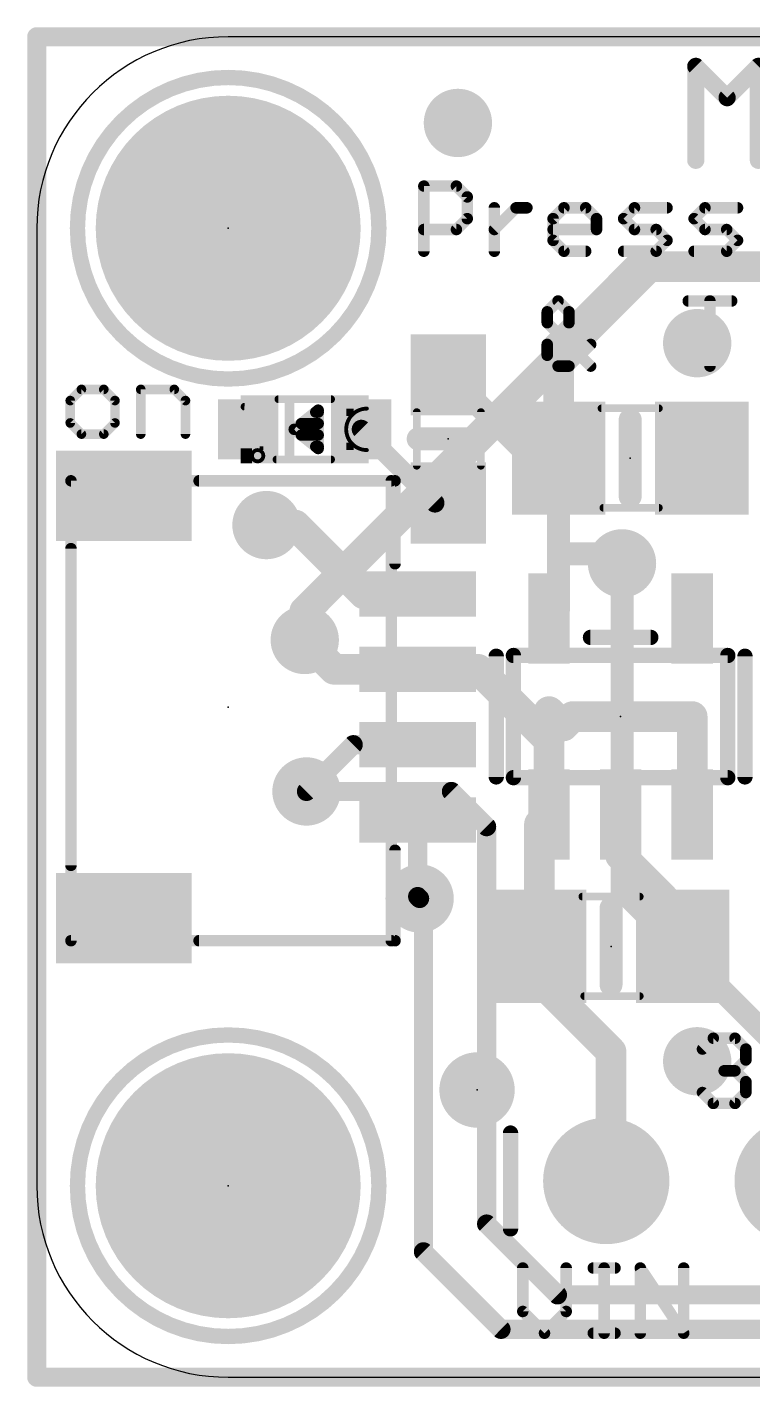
# Model space of a CAD drawing. Extents: x -0.1 to 25.5, y -0.1 to 17.9.
# Drawn here: x -0.13 to 9.5, y -0.13 to 17.91 of the extents above; entities that cross this region are included whole.
import ezdxf

# ---------------------------------------------------------------- set-up
doc = ezdxf.new("R2010")
doc.units = 0
for name, color, linetype in [('1', 12, 'CONTINUOUS'), ('16', 5, 'CONTINUOUS'), ('17', 110, 'CONTINUOUS'), ('18', 110, 'CONTINUOUS'), ('20', 53, 'CONTINUOUS'), ('21', 40, 'CONTINUOUS'), ('23', 40, 'CONTINUOUS'), ('51', 253, 'CONTINUOUS')]:
    doc.layers.add(name, color=color, linetype=linetype)

# ---------------------------------------------------------------- blocks, each defined once
blk = doc.blocks.new('RECT')
blk.add_solid([(-0.5, -0.5), (0.5, -0.5), (-0.5, 0.5), (0.5, 0.5)])
blk = doc.blocks.new('PIE')
at = {"const_width": 0.5}
blk.add_lwpolyline([(0, -0.25, 1), (0, 0.25, 1), (0, -0.25)], format="xyb", dxfattribs=at)
blk = doc.blocks.new('ROUNDP')
at = {"const_width": 0.5}
blk.add_lwpolyline([(0, -0.25, 1), (0, 0.25, 1), (0, -0.25)], format="xyb", dxfattribs=at)
blk = doc.blocks.new('ROUNDV')
at = {"const_width": 0.5}
blk.add_lwpolyline([(0, -0.25, 1), (0, 0.25, 1), (0, -0.25)], format="xyb", dxfattribs=at)

msp = doc.modelspace()

# ---------------------------------------------------------------- linework, layer by layer
at = {"layer": '1'}
for points, const_width in [([(0, 17.78), (25.4, 17.78)], 0.254), ([(0, 0), (0, 17.78)], 0.254), ([(6.924, 13.655), (8.001, 14.732)], 0.4064), ([(8.001, 14.732), (15.748, 14.732)], 0.4064), ([(6.924, 12.192), (6.924, 13.655)], 0.4064), ([(5.461, 13.296), (6.565, 12.192)], 0.3048), ([(4.306, 12.573), (5.283, 11.596)], 0.254), ([(6.565, 12.192), (6.924, 12.192)], 0.3048), ([(6.924, 12.192), (6.924, 10.922)], 0.3048), ([(5.283, 11.596), (5.461, 11.596)], 0.254), ([(3.429, 11.303), (3.048, 11.303)], 0.4064), ([(4.342, 10.39), (3.429, 11.303)], 0.4064), ([(6.924, 10.922), (6.924, 10.1901)], 0.3048), ([(6.924, 10.922), (7.6386, 10.922)], 0.3048), ([(7.6386, 10.922), (7.7656, 10.795)], 0.3048), ([(5.054, 10.39), (4.342, 10.39)], 0.4064), ([(6.924, 10.1901), (6.797, 10.0631)], 0.3048), ([(3.945, 9.39), (3.556, 9.779)], 0.4064), ([(5.054, 9.39), (3.945, 9.39)], 0.4064), ([(5.054, 9.39), (5.855, 9.39)], 0.4064), ([(5.855, 9.39), (6.797, 8.448)], 0.4064), ([(6.797, 8.829), (6.797, 8.448)], 0.4064), ([(6.797, 8.829), (6.9875, 8.6385)], 0.4064), ([(7.112, 8.763), (6.9875, 8.6385)], 0.4064), ([(8.697, 8.763), (7.112, 8.763)], 0.4064), ([(8.697, 7.4629), (8.697, 8.763)], 0.4064), ([(4.199, 8.39), (3.5786, 7.7696)], 0.254), ([(5.054, 8.39), (4.199, 8.39)], 0.254), ([(6.797, 8.448), (6.797, 7.4629)], 0.4064), ([(6.797, 7.4629), (6.67, 7.3359)], 0.4064), ([(7.747, 7.4629), (7.747, 6.919)], 0.4064), ([(5.054, 7.39), (5.054, 6.376)], 0.254), ([(6.67, 7.3359), (6.67, 5.715)], 0.4064), ([(8.57, 6.096), (7.747, 6.919)], 0.4064), ([(5.08, 6.35), (5.054, 6.376)], 0.254), ([(8.57, 5.715), (8.57, 6.096)], 0.4064), ([(6.67, 5.715), (6.67, 5.268)], 0.4064), ([(6.67, 5.268), (7.62, 4.318)], 0.4064), ([(7.62, 4.318), (7.62, 2.667)], 0.4064), ([(7.62, 2.667), (7.5565, 2.6035)], 0.4064), ([(25.4, 0), (0, 0)], 0.254)]:
    msp.add_lwpolyline(points, dxfattribs=dict(at, const_width=const_width))
for points, const_width in [([(0, 17.8435, 1), (0, 17.7165)], 0.127), ([(0.0635, 17.78, 1), (-0.0635, 17.78)], 0.127), ([(8.001, 14.8336, 1), (8.001, 14.6304)], 0.2032), ([(8.0728, 14.6602, 1), (7.9292, 14.8038)], 0.2032), ([(7.0256, 13.655, 1), (6.8224, 13.655)], 0.2032), ([(6.8522, 13.7268, 1), (6.9958, 13.5832)], 0.2032), ([(5.5149, 13.3499, 1), (5.4071, 13.2421)], 0.1524), ([(4.3509, 12.6179, 1), (4.2611, 12.5281)], 0.127), ([(6.565, 12.2682, 1), (6.565, 12.1158)], 0.1524), ([(6.5111, 12.1381, 1), (6.6189, 12.2459)], 0.1524), ([(6.8224, 12.192, 1), (7.0256, 12.192)], 0.2032), ([(7.0002, 12.192, 1), (6.8478, 12.192)], 0.1524), ([(6.924, 12.1158, 1), (6.924, 12.2682)], 0.1524), ([(5.283, 11.6595, 1), (5.283, 11.5325)], 0.127), ([(5.461, 11.5325, 1), (5.461, 11.6595)], 0.127), ([(5.2381, 11.5511, 1), (5.3279, 11.6409)], 0.127), ([(3.048, 11.4046, 1), (3.048, 11.2014)], 0.2032), ([(3.5008, 11.3748, 1), (3.3572, 11.2312)], 0.2032), ([(3.429, 11.2014, 1), (3.429, 11.4046)], 0.2032), ([(7.0002, 10.922, 1), (6.8478, 10.922)], 0.1524), ([(6.924, 10.9982, 1), (6.924, 10.8458)], 0.1524), ([(7.6925, 10.9759, 1), (7.5847, 10.8681)], 0.1524), ([(7.6386, 10.8458, 1), (7.6386, 10.9982)], 0.1524), ([(6.8478, 10.922, 1), (7.0002, 10.922)], 0.1524), ([(7.7117, 10.7411, 1), (7.8195, 10.8489)], 0.1524), ([(4.342, 10.4916, 1), (4.342, 10.2884)], 0.2032), ([(4.2702, 10.3182, 1), (4.4138, 10.4618)], 0.2032), ([(5.054, 10.2884, 1), (5.054, 10.4916)], 0.2032), ([(6.9779, 10.1362, 1), (6.8701, 10.244)], 0.1524), ([(6.7431, 10.117, 1), (6.8509, 10.0092)], 0.1524), ([(6.8478, 10.1901, 1), (7.0002, 10.1901)], 0.1524), ([(3.6278, 9.8508, 1), (3.4842, 9.7072)], 0.2032), ([(3.945, 9.4916, 1), (3.945, 9.2884)], 0.2032), ([(3.8732, 9.3182, 1), (4.0168, 9.4618)], 0.2032), ([(5.054, 9.4916, 1), (5.054, 9.2884)], 0.2032), ([(5.054, 9.2884, 1), (5.054, 9.4916)], 0.2032), ([(5.9268, 9.4618, 1), (5.7832, 9.3182)], 0.2032), ([(5.855, 9.2884, 1), (5.855, 9.4916)], 0.2032), ([(6.8986, 8.829, 1), (6.6954, 8.829)], 0.2032), ([(6.8688, 8.9008, 1), (6.7252, 8.7572)], 0.2032), ([(7.112, 8.8646, 1), (7.112, 8.6614)], 0.2032), ([(7.1838, 8.6912, 1), (7.0402, 8.8348)], 0.2032), ([(8.7986, 8.763, 1), (8.5954, 8.763)], 0.2032), ([(8.697, 8.6614, 1), (8.697, 8.8646)], 0.2032), ([(6.9157, 8.7103, 1), (7.0593, 8.5667)], 0.2032), ([(6.9157, 8.5667, 1), (7.0593, 8.7103)], 0.2032), ([(4.199, 8.4535, 1), (4.199, 8.3265)], 0.127), ([(4.2439, 8.3451, 1), (4.1541, 8.4349)], 0.127), ([(5.054, 8.3265, 1), (5.054, 8.4535)], 0.127), ([(6.8986, 8.448, 1), (6.6954, 8.448)], 0.2032), ([(6.6954, 8.448, 1), (6.8986, 8.448)], 0.2032), ([(6.7252, 8.3762, 1), (6.8688, 8.5198)], 0.2032), ([(3.5337, 7.8145, 1), (3.6235, 7.7247)], 0.127), ([(6.8688, 7.3911, 1), (6.7252, 7.5347)], 0.2032), ([(7.8486, 7.4629, 1), (7.6454, 7.4629)], 0.2032), ([(5.1175, 7.39, 1), (4.9905, 7.39)], 0.127), ([(6.7716, 7.3359, 1), (6.5684, 7.3359)], 0.2032), ([(6.5982, 7.4077, 1), (6.7418, 7.2641)], 0.2032), ([(6.6954, 7.4629, 1), (6.8986, 7.4629)], 0.2032), ([(8.5954, 7.4629, 1), (8.7986, 7.4629)], 0.2032), ([(7.8188, 6.9908, 1), (7.6752, 6.8472)], 0.2032), ([(7.6454, 6.919, 1), (7.8486, 6.919)], 0.2032), ([(5.0989, 6.4209, 1), (5.0091, 6.3311)], 0.127), ([(4.9905, 6.376, 1), (5.1175, 6.376)], 0.127), ([(5.0351, 6.3051, 1), (5.1249, 6.3949)], 0.127), ([(8.6716, 6.096, 1), (8.4684, 6.096)], 0.2032), ([(8.4982, 6.0242, 1), (8.6418, 6.1678)], 0.2032), ([(6.7716, 5.715, 1), (6.5684, 5.715)], 0.2032), ([(6.5684, 5.715, 1), (6.7716, 5.715)], 0.2032), ([(8.4684, 5.715, 1), (8.6716, 5.715)], 0.2032), ([(6.7418, 5.3398, 1), (6.5982, 5.1962)], 0.2032), ([(6.5684, 5.268, 1), (6.7716, 5.268)], 0.2032), ([(7.7216, 4.318, 1), (7.5184, 4.318)], 0.2032), ([(7.5482, 4.2462, 1), (7.6918, 4.3898)], 0.2032), ([(7.4847, 2.6753, 1), (7.6283, 2.5317)], 0.2032), ([(7.5184, 2.667, 1), (7.7216, 2.667)], 0.2032), ([(7.6918, 2.5952, 1), (7.5482, 2.7388)], 0.2032), ([(0, 0.0635, 1), (0, -0.0635)], 0.127), ([(-0.0635, 0, 1), (0.0635, 0)], 0.127)]:
    msp.add_lwpolyline(points, format="xyb", dxfattribs=dict(at, const_width=const_width))
at = {"layer": '16'}
for points, const_width in [([(0, 17.78), (25.4, 17.78)], 0.254), ([(0, 0), (0, 17.78)], 0.254), ([(8.128, 14.732), (3.556, 10.16)], 0.4064), ([(19.05, 14.732), (8.128, 14.732)], 0.4064), ([(7.7656, 10.795), (7.7656, 6.4584)], 0.3048), ([(3.556, 10.16), (3.556, 9.779)], 0.4064), ([(3.5786, 7.7696), (5.5019, 7.7696)], 0.254), ([(5.5019, 7.7696), (5.969, 7.3025)], 0.254), ([(5.969, 7.3025), (5.969, 2.032)], 0.254), ([(7.7656, 6.4584), (10.0965, 4.1275)], 0.3048), ([(5.08, 6.35), (5.1308, 6.35)], 0.254), ([(5.1308, 6.35), (5.1308, 1.6637)], 0.254), ([(5.969, 2.032), (6.9088, 1.0922)], 0.254), ([(5.1308, 1.6637), (6.1595, 0.635)], 0.254), ([(13.5382, 1.0922), (6.9088, 1.0922)], 0.254), ([(6.1595, 0.635), (14.351, 0.635)], 0.254), ([(25.4, 0), (0, 0)], 0.254)]:
    msp.add_lwpolyline(points, dxfattribs=dict(at, const_width=const_width))
for points, const_width in [([(0, 17.8435, 1), (0, 17.7165)], 0.127), ([(0.0635, 17.78, 1), (-0.0635, 17.78)], 0.127), ([(8.128, 14.8336, 1), (8.128, 14.6304)], 0.2032), ([(8.1998, 14.6602, 1), (8.0562, 14.8038)], 0.2032), ([(7.8418, 10.795, 1), (7.6894, 10.795)], 0.1524), ([(3.6576, 10.16, 1), (3.4544, 10.16)], 0.2032), ([(3.4842, 10.2318, 1), (3.6278, 10.0882)], 0.2032), ([(3.4544, 9.779, 1), (3.6576, 9.779)], 0.2032), ([(3.5786, 7.8331, 1), (3.5786, 7.7061)], 0.127), ([(5.5468, 7.8145, 1), (5.457, 7.7247)], 0.127), ([(5.5019, 7.7061, 1), (5.5019, 7.8331)], 0.127), ([(6.0325, 7.3025, 1), (5.9055, 7.3025)], 0.127), ([(5.9241, 7.2576, 1), (6.0139, 7.3474)], 0.127), ([(7.8195, 6.5123, 1), (7.7117, 6.4045)], 0.1524), ([(7.6894, 6.4584, 1), (7.8418, 6.4584)], 0.1524), ([(5.08, 6.4135, 1), (5.08, 6.2865)], 0.127), ([(5.1943, 6.35, 1), (5.0673, 6.35)], 0.127), ([(5.1308, 6.2865, 1), (5.1308, 6.4135)], 0.127), ([(6.0139, 2.0769, 1), (5.9241, 1.9871)], 0.127), ([(5.9055, 2.032, 1), (6.0325, 2.032)], 0.127), ([(5.1757, 1.7086, 1), (5.0859, 1.6188)], 0.127), ([(5.0673, 1.6637, 1), (5.1943, 1.6637)], 0.127), ([(6.9088, 1.1557, 1), (6.9088, 1.0287)], 0.127), ([(6.8639, 1.0473, 1), (6.9537, 1.1371)], 0.127), ([(6.1595, 0.6985, 1), (6.1595, 0.5715)], 0.127), ([(6.1146, 0.5901, 1), (6.2044, 0.6799)], 0.127), ([(0, 0.0635, 1), (0, -0.0635)], 0.127), ([(-0.0635, 0, 1), (0.0635, 0)], 0.127)]:
    msp.add_lwpolyline(points, format="xyb", dxfattribs=dict(at, const_width=const_width))
at = {"layer": '20'}
for p, q in [((22.86, 17.78), (2.54, 17.78)), ((0, 15.24), (0, 2.54)), ((2.54, 0), (22.86, 0))]:
    msp.add_line(p, q, dxfattribs=at)
for centre, start, end in [((2.54, 15.24), 90, 180), ((2.54, 2.54), 180, 270)]:
    msp.add_arc(centre, 2.54, start, end, dxfattribs=at)
at = {"layer": '21'}
for points, const_width in [([(8.8019, 17.3874, 1), (8.6876, 17.3874)], 0.1143), ([(8.7852, 17.4278, 1), (8.7044, 17.347)], 0.1143), ([(9.6324, 17.3874, 1), (9.5181, 17.3874)], 0.1143), ([(9.6156, 17.347, 1), (9.5348, 17.4278)], 0.1143), ([(2.54, 13.24, 1), (2.54, 17.24, 1), (2.54, 13.24)], 0.2032), ([(9.1196, 17.0126, 1), (9.2004, 16.9317)], 0.1143), ([(9.1196, 16.9317, 1), (9.2004, 17.0126)], 0.1143), ([(8.6876, 16.1417, 1), (8.8019, 16.1417)], 0.1143), ([(9.5181, 16.1417, 1), (9.6324, 16.1417)], 0.1143), ([(5.1742, 15.7995, 1), (5.098, 15.7995)], 0.0762), ([(5.1361, 15.8376, 1), (5.1361, 15.7614)], 0.0762), ([(5.5952, 15.8265, 1), (5.5414, 15.7726)], 0.0762), ([(5.5683, 15.7614, 1), (5.5683, 15.8376)], 0.0762), ([(5.7505, 15.6555, 1), (5.6743, 15.6555)], 0.0762), ([(5.6854, 15.6285, 1), (5.7393, 15.6824)], 0.0762), ([(6.1097, 15.5114, 1), (6.0335, 15.5114)], 0.0762), ([(6.3598, 15.5495, 1), (6.3598, 15.4733)], 0.0762), ([(6.3867, 15.4845, 1), (6.3328, 15.5384)], 0.0762), ([(6.5038, 15.4733, 1), (6.5038, 15.5495)], 0.0762), ([(6.9953, 15.5495, 1), (6.9953, 15.4733)], 0.0762), ([(7.0222, 15.4845, 1), (6.9684, 15.5384)], 0.0762), ([(7.3104, 15.5384, 1), (7.2565, 15.4845)], 0.0762), ([(7.2834, 15.4733, 1), (7.2834, 15.5495)], 0.0762), ([(7.9308, 15.5495, 1), (7.9308, 15.4733)], 0.0762), ([(7.9578, 15.4845, 1), (7.9039, 15.5384)], 0.0762), ([(8.363, 15.4733, 1), (8.363, 15.5495)], 0.0762), ([(8.8663, 15.5495, 1), (8.8663, 15.4733)], 0.0762), ([(8.8933, 15.4845, 1), (8.8394, 15.5384)], 0.0762), ([(9.2985, 15.4733, 1), (9.2985, 15.5495)], 0.0762), ([(5.6743, 15.3674, 1), (5.7505, 15.3674)], 0.0762), ([(5.7393, 15.3404, 1), (5.6854, 15.3943)], 0.0762), ([(6.8893, 15.3674, 1), (6.8131, 15.3674)], 0.0762), ([(6.8243, 15.3943, 1), (6.8782, 15.3404)], 0.0762), ([(7.4656, 15.3674, 1), (7.3894, 15.3674)], 0.0762), ([(7.4005, 15.3404, 1), (7.4544, 15.3943)], 0.0762), ([(7.8137, 15.3943, 1), (7.7598, 15.3404)], 0.0762), ([(7.7598, 15.3943, 1), (7.8137, 15.3404)], 0.0762), ([(8.7492, 15.3943, 1), (8.6953, 15.3404)], 0.0762), ([(8.6953, 15.3943, 1), (8.7492, 15.3404)], 0.0762), ([(5.1361, 15.2614, 1), (5.1361, 15.1852)], 0.0762), ([(5.5414, 15.2503, 1), (5.5952, 15.1964)], 0.0762), ([(5.5683, 15.1852, 1), (5.5683, 15.2614)], 0.0762), ([(6.0447, 15.2503, 1), (6.0986, 15.1964)], 0.0762), ([(6.8512, 15.2614, 1), (6.8512, 15.1852)], 0.0762), ([(6.8782, 15.1062, 1), (6.8243, 15.0523)], 0.0762), ([(7.3894, 15.2233, 1), (7.4656, 15.2233)], 0.0762), ([(7.4275, 15.1852, 1), (7.4275, 15.2614)], 0.0762), ([(7.9308, 15.2614, 1), (7.9308, 15.1852)], 0.0762), ([(7.9039, 15.1964, 1), (7.9578, 15.2503)], 0.0762), ([(8.2459, 15.2503, 1), (8.192, 15.1964)], 0.0762), ([(8.2189, 15.1852, 1), (8.2189, 15.2614)], 0.0762), ([(8.3899, 15.0523, 1), (8.336, 15.1062)], 0.0762), ([(8.8663, 15.2614, 1), (8.8663, 15.1852)], 0.0762), ([(8.8394, 15.1964, 1), (8.8933, 15.2503)], 0.0762), ([(9.1814, 15.2503, 1), (9.1275, 15.1964)], 0.0762), ([(9.1544, 15.1852, 1), (9.1544, 15.2614)], 0.0762), ([(9.3254, 15.0523, 1), (9.2716, 15.1062)], 0.0762), ([(5.098, 14.9352, 1), (5.1742, 14.9352)], 0.0762), ([(6.0335, 14.9352, 1), (6.1097, 14.9352)], 0.0762), ([(6.8131, 15.0793, 1), (6.8893, 15.0793)], 0.0762), ([(6.9953, 14.9733, 1), (6.9953, 14.8971)], 0.0762), ([(6.9684, 14.9083, 1), (7.0222, 14.9621)], 0.0762), ([(7.2834, 14.8971, 1), (7.2834, 14.9733)], 0.0762), ([(7.7868, 14.9733, 1), (7.7868, 14.8971)], 0.0762), ([(8.192, 14.9621, 1), (8.2459, 14.9083)], 0.0762), ([(8.2189, 14.8971, 1), (8.2189, 14.9733)], 0.0762), ([(8.336, 15.0523, 1), (8.3899, 15.1062)], 0.0762), ([(8.7223, 14.9733, 1), (8.7223, 14.8971)], 0.0762), ([(9.1275, 14.9621, 1), (9.1814, 14.9083)], 0.0762), ([(9.1544, 14.8971, 1), (9.1544, 14.9733)], 0.0762), ([(9.2716, 15.0523, 1), (9.3254, 15.1062)], 0.0762), ([(6.9443, 14.3025, 1), (6.8904, 14.2486)], 0.0762), ([(6.9443, 14.2486, 1), (6.8904, 14.3025)], 0.0762), ([(8.6443, 14.3136, 1), (8.6443, 14.2374)], 0.0762), ([(8.9705, 14.2755, 1), (8.8943, 14.2755)], 0.0762), ([(9.2205, 14.2374, 1), (9.2205, 14.3136)], 0.0762), ([(6.7463, 14.1584, 1), (6.8002, 14.1045)], 0.0762), ([(6.8114, 14.1315, 1), (6.7352, 14.1315)], 0.0762), ([(7.0995, 14.1315, 1), (7.0233, 14.1315)], 0.0762), ([(7.0345, 14.1045, 1), (7.0883, 14.1584)], 0.0762), ([(6.8002, 14.0144, 1), (6.7463, 13.9605)], 0.0762), ([(6.7352, 13.9874, 1), (6.8114, 13.9874)], 0.0762), ([(7.0233, 13.9874, 1), (7.0995, 13.9874)], 0.0762), ([(7.0883, 13.9605, 1), (7.0345, 14.0144)], 0.0762), ([(6.7463, 13.7263, 1), (6.8002, 13.6724)], 0.0762), ([(6.8114, 13.6993, 1), (6.7352, 13.6993)], 0.0762), ([(7.3765, 13.6724, 1), (7.3226, 13.7263)], 0.0762), ([(6.8002, 13.5822, 1), (6.7463, 13.5283)], 0.0762), ([(6.7352, 13.5553, 1), (6.8114, 13.5553)], 0.0762), ([(6.9173, 13.4493, 1), (6.9173, 13.3731)], 0.0762), ([(6.8904, 13.3843, 1), (6.9443, 13.4381)], 0.0762), ([(7.0345, 13.4381, 1), (7.0883, 13.3843)], 0.0762), ([(7.0614, 13.3731, 1), (7.0614, 13.4493)], 0.0762), ([(7.3226, 13.3843, 1), (7.3765, 13.4381)], 0.0762), ([(8.8943, 13.4112, 1), (8.9705, 13.4112)], 0.0762), ([(0.5928, 13.1344, 1), (0.5928, 13.0709)], 0.0635), ([(0.6152, 13.0802, 1), (0.5703, 13.1251)], 0.0635), ([(0.9118, 13.1251, 1), (0.8669, 13.0802)], 0.0635), ([(0.8894, 13.0709, 1), (0.8894, 13.1344)], 0.0635), ([(1.38, 13.1344, 1), (1.38, 13.0709)], 0.0635), ([(1.4118, 13.1027, 1), (1.3483, 13.1027)], 0.0635), ([(1.8473, 13.1251, 1), (1.8024, 13.0802)], 0.0635), ([(1.8249, 13.0709, 1), (1.8249, 13.1344)], 0.0635), ([(0.4763, 12.9544, 1), (0.4128, 12.9544)], 0.0635), ([(0.422, 12.9768, 1), (0.467, 12.9319)], 0.0635), ([(1.0694, 12.9544, 1), (1.0059, 12.9544)], 0.0635), ([(1.0152, 12.9319, 1), (1.0601, 12.9768)], 0.0635), ([(2.0049, 12.9544, 1), (1.9414, 12.9544)], 0.0635), ([(1.9507, 12.9319, 1), (1.9956, 12.9768)], 0.0635), ([(3.7021, 12.8397, 1), (3.7021, 12.7635)], 0.0762), ([(3.7719, 12.827, 1), (3.6957, 12.827)], 0.0762), ([(3.7576, 12.7972, 1), (3.71, 12.8568)], 0.0762), ([(3.7338, 12.7635, 1), (3.7338, 12.8397)], 0.0762), ([(7.9502, 12.7, 1), (7.7978, 12.7)], 0.1524), ([(0.467, 12.6802, 1), (0.422, 12.6353)], 0.0635), ([(0.4128, 12.6578, 1), (0.4763, 12.6578)], 0.0635), ([(1.0059, 12.6578, 1), (1.0694, 12.6578)], 0.0635), ([(1.0601, 12.6353, 1), (1.0152, 12.6802)], 0.0635), ([(3.4401, 12.6028, 1), (3.3925, 12.5432)], 0.0762), ([(3.3925, 12.6028, 1), (3.4401, 12.5432)], 0.0762), ([(3.5116, 12.6873, 1), (3.5116, 12.6111)], 0.0762), ([(3.7338, 12.6111, 1), (3.7338, 12.6873)], 0.0762), ([(0.5928, 12.5413, 1), (0.5928, 12.4778)], 0.0635), ([(0.5703, 12.487, 1), (0.6152, 12.532)], 0.0635), ([(0.8669, 12.532, 1), (0.9118, 12.487)], 0.0635), ([(0.8894, 12.4778, 1), (0.8894, 12.5413)], 0.0635), ([(1.3483, 12.5095, 1), (1.4118, 12.5095)], 0.0635), ([(1.9414, 12.5095, 1), (2.0049, 12.5095)], 0.0635), ([(3.5116, 12.5349, 1), (3.5116, 12.4587)], 0.0762), ([(3.7338, 12.4587, 1), (3.7338, 12.5349)], 0.0762), ([(5.061, 12.5222, 1), (5.061, 12.3698)], 0.1524), ([(5.861, 12.3698, 1), (5.861, 12.5222)], 0.1524), ([(3.7021, 12.3825, 1), (3.7021, 12.3063)], 0.0762), ([(3.6957, 12.319, 1), (3.7719, 12.319)], 0.0762), ([(3.71, 12.2892, 1), (3.7576, 12.3488)], 0.0762), ([(3.7338, 12.3063, 1), (3.7338, 12.3825)], 0.0762), ([(2.154, 11.9281, 1), (2.154, 11.8519)], 0.0762), ([(4.7921, 11.89, 1), (4.7159, 11.89)], 0.0762), ([(4.754, 11.8519, 1), (4.754, 11.9281)], 0.0762), ([(7.7978, 11.684, 1), (7.9502, 11.684)], 0.1524), ([(0.4921, 10.99, 1), (0.4159, 10.99)], 0.0762), ([(4.7159, 10.79, 1), (4.7921, 10.79)], 0.0762), ([(7.347, 9.8638, 1), (7.347, 9.7622)], 0.1016), ([(8.147, 9.7622, 1), (8.147, 9.8638)], 0.1016), ([(6.1478, 9.563, 1), (6.0462, 9.563)], 0.1016), ([(9.4478, 9.563, 1), (9.3462, 9.563)], 0.1016), ([(6.0462, 7.963, 1), (6.1478, 7.963)], 0.1016), ([(9.3462, 7.963, 1), (9.4478, 7.963)], 0.1016), ([(4.7921, 6.99, 1), (4.7159, 6.99)], 0.0762), ([(0.4159, 6.79, 1), (0.4921, 6.79)], 0.0762), ([(7.6962, 6.223, 1), (7.5438, 6.223)], 0.1524), ([(2.154, 5.8281, 1), (2.154, 5.7519)], 0.0762), ([(4.7159, 5.79, 1), (4.7921, 5.79)], 0.0762), ([(4.754, 5.7519, 1), (4.754, 5.8281)], 0.0762), ([(7.5438, 5.207, 1), (7.6962, 5.207)], 0.1524), ([(2.54, 0.54, 1), (2.54, 4.54, 1), (2.54, 0.54)], 0.2032), ([(8.977, 4.5346, 1), (8.977, 4.4584)], 0.0762), ([(9.0039, 4.4696, 1), (8.95, 4.5235)], 0.0762), ([(9.292, 4.5235, 1), (9.2381, 4.4696)], 0.0762), ([(9.2651, 4.4584, 1), (9.2651, 4.5346)], 0.0762), ([(8.806, 4.3794, 1), (8.8599, 4.3255)], 0.0762), ([(9.4472, 4.3525, 1), (9.371, 4.3525)], 0.0762), ([(9.3822, 4.3255, 1), (9.4361, 4.3794)], 0.0762), ([(9.371, 4.2084, 1), (9.4472, 4.2084)], 0.0762), ([(9.4361, 4.1815, 1), (9.3822, 4.2354)], 0.0762), ([(9.121, 4.1025, 1), (9.121, 4.0263)], 0.0762), ([(9.292, 4.0913, 1), (9.2381, 4.0374)], 0.0762), ([(9.2381, 4.0913, 1), (9.292, 4.0374)], 0.0762), ([(9.2651, 4.0263, 1), (9.2651, 4.1025)], 0.0762), ([(9.4472, 3.9203, 1), (9.371, 3.9203)], 0.0762), ([(9.3822, 3.8934, 1), (9.4361, 3.9473)], 0.0762), ([(8.8599, 3.8032, 1), (8.806, 3.7493)], 0.0762), ([(9.371, 3.7763, 1), (9.4472, 3.7763)], 0.0762), ([(9.4361, 3.7493, 1), (9.3822, 3.8032)], 0.0762), ([(8.977, 3.6703, 1), (8.977, 3.5941)], 0.0762), ([(8.95, 3.6053, 1), (9.0039, 3.6591)], 0.0762), ([(9.2381, 3.6591, 1), (9.292, 3.6053)], 0.0762), ([(9.2651, 3.5941, 1), (9.2651, 3.6703)], 0.0762), ([(6.4869, 1.4485, 1), (6.4107, 1.4485)], 0.0762), ([(7.0632, 1.4485, 1), (6.987, 1.4485)], 0.0762), ([(7.3844, 1.4866, 1), (7.3844, 1.4104)], 0.0762), ([(7.5665, 1.4485, 1), (7.4903, 1.4485)], 0.0762), ([(7.6725, 1.4104, 1), (7.6725, 1.4866)], 0.0762), ([(8.0397, 1.4697, 1), (7.9763, 1.4274)], 0.0762), ([(8.0461, 1.4485, 1), (7.9699, 1.4485)], 0.0762), ([(8.6224, 1.4485, 1), (8.5462, 1.4485)], 0.0762), ([(6.4758, 0.8993, 1), (6.4219, 0.8454)], 0.0762), ([(6.4107, 0.8723, 1), (6.4869, 0.8723)], 0.0762), ([(6.987, 0.8723, 1), (7.0632, 0.8723)], 0.0762), ([(7.052, 0.8454, 1), (6.9981, 0.8993)], 0.0762), ([(6.71, 0.6111, 1), (6.7639, 0.5573)], 0.0762), ([(6.71, 0.5573, 1), (6.7639, 0.6111)], 0.0762), ([(7.3844, 0.6223, 1), (7.3844, 0.5461)], 0.0762), ([(7.4903, 0.5842, 1), (7.5665, 0.5842)], 0.0762), ([(7.6725, 0.5461, 1), (7.6725, 0.6223)], 0.0762), ([(7.9699, 0.5842, 1), (8.0461, 0.5842)], 0.0762), ([(8.5462, 0.5842, 1), (8.6224, 0.5842)], 0.0762), ([(8.5526, 0.5631, 1), (8.616, 0.6053)], 0.0762)]:
    msp.add_lwpolyline(points, format="xyb", dxfattribs=dict(at, const_width=const_width))
for points, const_width in [([(8.7448, 16.1417), (8.7448, 17.3874)], 0.2286), ([(8.7448, 17.3874), (9.16, 16.9721)], 0.2286), ([(9.16, 16.9721), (9.5752, 17.3874)], 0.2286), ([(9.5752, 17.3874), (9.5752, 16.1417)], 0.2286), ([(5.1361, 14.9352), (5.1361, 15.7995)], 0.1524), ([(5.1361, 15.7995), (5.5683, 15.7995)], 0.1524), ([(5.5683, 15.7995), (5.7124, 15.6555)], 0.1524), ([(5.7124, 15.6555), (5.7124, 15.3674)], 0.1524), ([(6.0716, 14.9352), (6.0716, 15.5114)], 0.1524), ([(6.0716, 15.2233), (6.3598, 15.5114)], 0.1524), ([(6.3598, 15.5114), (6.5038, 15.5114)], 0.1524), ([(6.8512, 15.3674), (6.9953, 15.5114)], 0.1524), ([(6.9953, 15.5114), (7.2834, 15.5114)], 0.1524), ([(7.2834, 15.5114), (7.4275, 15.3674)], 0.1524), ([(7.7868, 15.3674), (7.9308, 15.5114)], 0.1524), ([(7.9308, 15.5114), (8.363, 15.5114)], 0.1524), ([(8.7223, 15.3674), (8.8663, 15.5114)], 0.1524), ([(8.8663, 15.5114), (9.2985, 15.5114)], 0.1524), ([(5.7124, 15.3674), (5.5683, 15.2233)], 0.1524), ([(6.8512, 15.0793), (6.8512, 15.3674)], 0.1524), ([(7.4275, 15.3674), (7.4275, 15.2233)], 0.1524), ([(7.9308, 15.2233), (7.7868, 15.3674)], 0.1524), ([(8.8663, 15.2233), (8.7223, 15.3674)], 0.1524), ([(5.5683, 15.2233), (5.1361, 15.2233)], 0.1524), ([(7.4275, 15.2233), (6.8512, 15.2233)], 0.1524), ([(6.9953, 14.9352), (6.8512, 15.0793)], 0.1524), ([(8.2189, 15.2233), (7.9308, 15.2233)], 0.1524), ([(8.363, 15.0793), (8.2189, 15.2233)], 0.1524), ([(8.2189, 14.9352), (8.363, 15.0793)], 0.1524), ([(9.1544, 15.2233), (8.8663, 15.2233)], 0.1524), ([(9.2985, 15.0793), (9.1544, 15.2233)], 0.1524), ([(9.1544, 14.9352), (9.2985, 15.0793)], 0.1524), ([(7.2834, 14.9352), (6.9953, 14.9352)], 0.1524), ([(7.7868, 14.9352), (8.2189, 14.9352)], 0.1524), ([(8.7223, 14.9352), (9.1544, 14.9352)], 0.1524), ([(6.9173, 14.2755), (6.7733, 14.1315)], 0.1524), ([(7.0614, 14.1315), (6.9173, 14.2755)], 0.1524), ([(8.6443, 14.2755), (9.2205, 14.2755)], 0.1524), ([(8.9324, 13.4112), (8.9324, 14.2755)], 0.1524), ([(6.7733, 14.1315), (6.7733, 13.9874)], 0.1524), ([(7.0614, 13.9874), (7.0614, 14.1315)], 0.1524), ([(6.7733, 13.6993), (7.0614, 13.9874)], 0.1524), ([(6.7733, 13.9874), (7.3495, 13.4112)], 0.1524), ([(6.7733, 13.5553), (6.7733, 13.6993)], 0.1524), ([(7.3495, 13.6993), (7.0614, 13.4112)], 0.1524), ([(6.9173, 13.4112), (6.7733, 13.5553)], 0.1524), ([(7.0614, 13.4112), (6.9173, 13.4112)], 0.1524), ([(0.5928, 13.1027), (0.4445, 12.9544)], 0.127), ([(0.8894, 13.1027), (0.5928, 13.1027)], 0.127), ([(1.0377, 12.9544), (0.8894, 13.1027)], 0.127), ([(1.38, 12.5095), (1.38, 13.1027)], 0.127), ([(1.38, 13.1027), (1.8249, 13.1027)], 0.127), ([(1.8249, 13.1027), (1.9732, 12.9544)], 0.127), ([(0.4445, 12.9544), (0.4445, 12.6578)], 0.127), ([(1.0377, 12.6578), (1.0377, 12.9544)], 0.127), ([(1.9732, 12.9544), (1.9732, 12.5095)], 0.127), ([(3.7338, 12.827), (3.4163, 12.573)], 0.1524), ([(3.7021, 12.8016), (3.7338, 12.8016)], 0.1524), ([(3.7338, 12.319), (3.7338, 12.827)], 0.1524), ([(7.874, 12.7), (7.874, 11.684)], 0.3048), ([(0.4445, 12.6578), (0.5928, 12.5095)], 0.127), ([(0.8894, 12.5095), (1.0377, 12.6578)], 0.127), ([(3.4163, 12.573), (3.7338, 12.319)], 0.1524), ([(3.5116, 12.6492), (3.7338, 12.6492)], 0.1524), ([(0.5928, 12.5095), (0.8894, 12.5095)], 0.127), ([(3.5116, 12.4968), (3.7338, 12.4968)], 0.1524), ([(5.861, 12.446), (5.061, 12.446)], 0.3048), ([(3.7021, 12.3444), (3.7338, 12.3444)], 0.1524), ([(2.154, 11.89), (4.754, 11.89)], 0.1524), ([(4.754, 11.89), (4.754, 10.79)], 0.1524), ([(0.454, 10.99), (0.454, 6.79)], 0.1524), ([(7.347, 9.813), (8.147, 9.813)], 0.2032), ([(6.097, 9.563), (6.097, 7.963)], 0.2032), ([(9.397, 9.563), (9.397, 7.963)], 0.2032), ([(4.754, 6.99), (4.754, 5.79)], 0.1524), ([(7.62, 6.223), (7.62, 5.207)], 0.3048), ([(4.754, 5.79), (2.154, 5.79)], 0.1524), ([(8.8329, 4.3525), (8.977, 4.4965)], 0.1524), ([(8.977, 4.4965), (9.2651, 4.4965)], 0.1524), ([(9.2651, 4.4965), (9.4091, 4.3525)], 0.1524), ([(9.4091, 4.3525), (9.4091, 4.2084)], 0.1524), ([(9.4091, 4.2084), (9.2651, 4.0644)], 0.1524), ([(9.2651, 4.0644), (9.121, 4.0644)], 0.1524), ([(9.2651, 4.0644), (9.4091, 3.9203)], 0.1524), ([(9.4091, 3.9203), (9.4091, 3.7763)], 0.1524), ([(8.977, 3.6322), (8.8329, 3.7763)], 0.1524), ([(9.4091, 3.7763), (9.2651, 3.6322)], 0.1524), ([(9.2651, 3.6322), (8.977, 3.6322)], 0.1524), ([(6.4488, 1.4485), (6.4488, 0.8723)], 0.1524), ([(7.0251, 0.8723), (7.0251, 1.4485)], 0.1524), ([(7.3844, 1.4485), (7.6725, 1.4485)], 0.1524), ([(7.5284, 0.5842), (7.5284, 1.4485)], 0.1524), ([(8.008, 0.5842), (8.008, 1.4485)], 0.1524), ([(8.008, 1.4485), (8.5843, 0.5842)], 0.1524), ([(8.5843, 0.5842), (8.5843, 1.4485)], 0.1524), ([(6.4488, 0.8723), (6.737, 0.5842)], 0.1524), ([(6.737, 0.5842), (7.0251, 0.8723)], 0.1524), ([(7.3844, 0.5842), (7.6725, 0.5842)], 0.1524)]:
    msp.add_lwpolyline(points, dxfattribs=dict(at, const_width=const_width))
at = {"layer": '23'}
for p in [(2.54, 15.24), (3.556, 12.573), (5.461, 12.446), (7.874, 12.192), (2.54, 8.89), (7.747, 8.763), (7.62, 5.715), (5.842, 3.81), (2.54, 2.54)]:
    msp.add_point(p, dxfattribs=at)
at = {"layer": '51'}
for points, const_width in [([(3.206, 12.973), (3.906, 12.973)], 0.1016), ([(5.042, 12.802), (5.042, 12.09)], 0.1016), ([(5.893, 12.802), (5.893, 12.09)], 0.1016), ([(7.493, 12.852), (8.255, 12.852)], 0.1016), ([(3.181, 12.173), (3.906, 12.173)], 0.1016), ([(0.454, 11.89), (4.704, 11.89)], 0.1524), ([(0.454, 5.79), (0.454, 11.89)], 0.1524), ([(4.704, 11.89), (4.704, 5.79)], 0.1524), ([(7.518, 11.532), (8.255, 11.532)], 0.1016), ([(6.3246, 7.9526), (6.3246, 9.5734)], 0.2032), ([(6.3246, 9.5734), (9.1694, 9.5734)], 0.2032), ([(9.1694, 9.5734), (9.1694, 7.9526)], 0.2032), ([(9.1694, 7.9526), (6.3246, 7.9526)], 0.2032), ([(7.239, 6.375), (8.001, 6.375)], 0.1016), ([(4.704, 5.79), (0.454, 5.79)], 0.1524), ([(7.264, 5.055), (8.001, 5.055)], 0.1016), ([(6.2865, 3.2385), (6.2865, 1.9685)], 0.2032)]:
    msp.add_lwpolyline(points, dxfattribs=dict(at, const_width=const_width))
for points, const_width in [([(3.206, 12.9984, 1), (3.206, 12.9476)], 0.0508), ([(3.906, 12.9476, 1), (3.906, 12.9984)], 0.0508), ([(2.756, 12.273, 0.9168), (2.756, 12.873)], 0.1016), ([(2.7582, 12.8983, 1), (2.7538, 12.8477)], 0.0508), ([(4.381, 12.848, 1), (4.381, 12.298)], 0.0508), ([(4.381, 12.8353, 1), (4.381, 12.8607)], 0.0254), ([(5.0674, 12.802, 1), (5.0166, 12.802)], 0.0508), ([(5.9184, 12.802, 1), (5.8676, 12.802)], 0.0508), ([(7.493, 12.8774, 1), (7.493, 12.8266)], 0.0508), ([(8.255, 12.8266, 1), (8.255, 12.8774)], 0.0508), ([(2.7538, 12.2983, 1), (2.7582, 12.2477)], 0.0508), ([(2.931, 12.148, 1), (2.931, 12.298, 1), (2.931, 12.148)], 0.0508), ([(4.381, 12.2853, 1), (4.381, 12.3107)], 0.0254), ([(3.181, 12.1984, 1), (3.181, 12.1476)], 0.0508), ([(3.906, 12.1476, 1), (3.906, 12.1984)], 0.0508), ([(5.0166, 12.09, 1), (5.0674, 12.09)], 0.0508), ([(5.8676, 12.09, 1), (5.9184, 12.09)], 0.0508), ([(0.454, 11.9281, 1), (0.454, 11.8519)], 0.0762), ([(0.4921, 11.89, 1), (0.4159, 11.89)], 0.0762), ([(4.7421, 11.89, 1), (4.6659, 11.89)], 0.0762), ([(4.704, 11.8519, 1), (4.704, 11.9281)], 0.0762), ([(7.518, 11.5574, 1), (7.518, 11.5066)], 0.0508), ([(8.255, 11.5066, 1), (8.255, 11.5574)], 0.0508), ([(6.3754, 9.5734, 1), (6.2738, 9.5734)], 0.1016), ([(6.3246, 9.6242, 1), (6.3246, 9.5226)], 0.1016), ([(9.2202, 9.5734, 1), (9.1186, 9.5734)], 0.1016), ([(9.1694, 9.5226, 1), (9.1694, 9.6242)], 0.1016), ([(6.3246, 8.0034, 1), (6.3246, 7.9018)], 0.1016), ([(6.2738, 7.9526, 1), (6.3754, 7.9526)], 0.1016), ([(9.1186, 7.9526, 1), (9.2202, 7.9526)], 0.1016), ([(9.1694, 7.9018, 1), (9.1694, 8.0034)], 0.1016), ([(7.239, 6.4004, 1), (7.239, 6.3496)], 0.0508), ([(8.001, 6.3496, 1), (8.001, 6.4004)], 0.0508), ([(0.454, 5.8281, 1), (0.454, 5.7519)], 0.0762), ([(0.4159, 5.79, 1), (0.4921, 5.79)], 0.0762), ([(4.6659, 5.79, 1), (4.7421, 5.79)], 0.0762), ([(4.704, 5.7519, 1), (4.704, 5.8281)], 0.0762), ([(7.264, 5.0804, 1), (7.264, 5.0296)], 0.0508), ([(8.001, 5.0296, 1), (8.001, 5.0804)], 0.0508), ([(6.3373, 3.2385, 1), (6.2357, 3.2385)], 0.1016), ([(6.2357, 1.9685, 1), (6.3373, 1.9685)], 0.1016)]:
    msp.add_lwpolyline(points, format="xyb", dxfattribs=dict(at, const_width=const_width))

# ---------------------------------------------------------------- block references
at = {"layer": '1', "xscale": 1.075, "rotation": 270}
for p in [(5.461, 13.296), (5.461, 11.596)]:
    msp.add_blockref('RECT', p, dxfattribs=at)
at = {"layer": '1', "xscale": 0.8, "yscale": 0.8, "rotation": 90}
for p in [(2.806, 12.573), (4.306, 12.573)]:
    msp.add_blockref('RECT', p, dxfattribs=at)
at = {"layer": '1'}
for p, xscale, yscale in [((6.924, 12.192), 1.24, 1.5), ((8.824, 12.192), 1.24, 1.5), ((1.154, 11.69), 1.8, 1.2), ((5.054, 10.39), 1.55, 0.6), ((6.797, 10.0631), 0.55, 1.2), ((8.697, 10.0631), 0.55, 1.2), ((5.054, 9.39), 1.55, 0.6), ((5.054, 8.39), 1.55, 0.6), ((6.797, 7.4629), 0.55, 1.2), ((7.747, 7.4629), 0.55, 1.2), ((8.697, 7.4629), 0.55, 1.2), ((5.054, 7.39), 1.55, 0.6), ((1.154, 6.09), 1.8, 1.2), ((6.67, 5.715), 1.24, 1.5), ((8.57, 5.715), 1.24, 1.5)]:
    msp.add_blockref('RECT', p, dxfattribs=dict(at, xscale=xscale, yscale=yscale))
msp.add_blockref('PIE', (5.842, 3.81), dxfattribs=at)
at = {"layer": '17', "xscale": 3.516, "yscale": 3.516}
for p in [(2.54, 15.24), (2.54, 15.24), (2.54, 2.54), (2.54, 2.54)]:
    msp.add_blockref('ROUNDP', p, dxfattribs=at)
at = {"layer": '17', "xscale": 1.6764, "yscale": 1.6764, "rotation": 90}
for p in [(7.5565, 2.6035), (7.5565, 2.6035), (10.0965, 2.6035), (10.0965, 2.6035)]:
    msp.add_blockref('ROUNDP', p, dxfattribs=at)
at = {"layer": '18', "xscale": 0.9064, "yscale": 0.9064}
for p in [(5.588, 16.637), (5.588, 16.637), (8.763, 13.716), (8.763, 13.716), (3.048, 11.303), (3.048, 11.303), (7.7656, 10.795), (7.7656, 10.795), (3.556, 9.779), (3.556, 9.779), (3.5786, 7.7696), (3.5786, 7.7696), (5.08, 6.35), (5.08, 6.35), (8.763, 4.191), (8.763, 4.191)]:
    msp.add_blockref('ROUNDV', p, dxfattribs=at)
at = {"layer": '21', "xscale": 0.762, "yscale": 0.127, "rotation": 90}
msp.add_blockref('RECT', (3.3528, 12.573), dxfattribs=at)
at = {"layer": '51'}
for p, xscale, yscale, rotation in [((5.4661, 13.0342), 0.5001, 0.95, 270), ((2.856, 12.923), 0.2, 0.3, 90), ((3.0935, 12.573), 0.9, 0.225, 90), ((4.156, 12.923), 0.2, 0.5, 90), ((4.0185, 12.573), 0.55, 0.225, 90), ((4.156, 12.798), 0.1, 0.1, 90), ((2.781, 12.223), 0.2, 0.15, 90), ((2.981, 12.323), 0.05, 0.05, 90), ((4.156, 12.223), 0.2, 0.5, 90), ((4.156, 12.348), 0.1, 0.1, 90), ((3.0185, 12.148), 0.05, 0.375, 90), ((5.4661, 11.8658), 0.5001, 0.95, 270)]:
    msp.add_blockref('RECT', p, dxfattribs=dict(at, xscale=xscale, yscale=yscale, rotation=rotation))
for p, xscale, yscale in [((7.1569, 12.1932), 0.7501, 1.4501), ((8.6047, 12.1932), 0.7501, 1.4501), ((6.797, 9.938), 0.5, 0.65), ((8.697, 9.938), 0.5, 0.65), ((6.797, 7.588), 0.5, 0.65), ((7.747, 7.588), 0.5, 0.65), ((8.697, 7.588), 0.5, 0.65), ((6.9028, 5.7161), 0.7501, 1.4501), ((8.3506, 5.7161), 0.7501, 1.4501), ((7.5565, 2.6035), 0.508, 0.508)]:
    msp.add_blockref('RECT', p, dxfattribs=dict(at, xscale=xscale, yscale=yscale))

doc.saveas('drawing.dxf')
